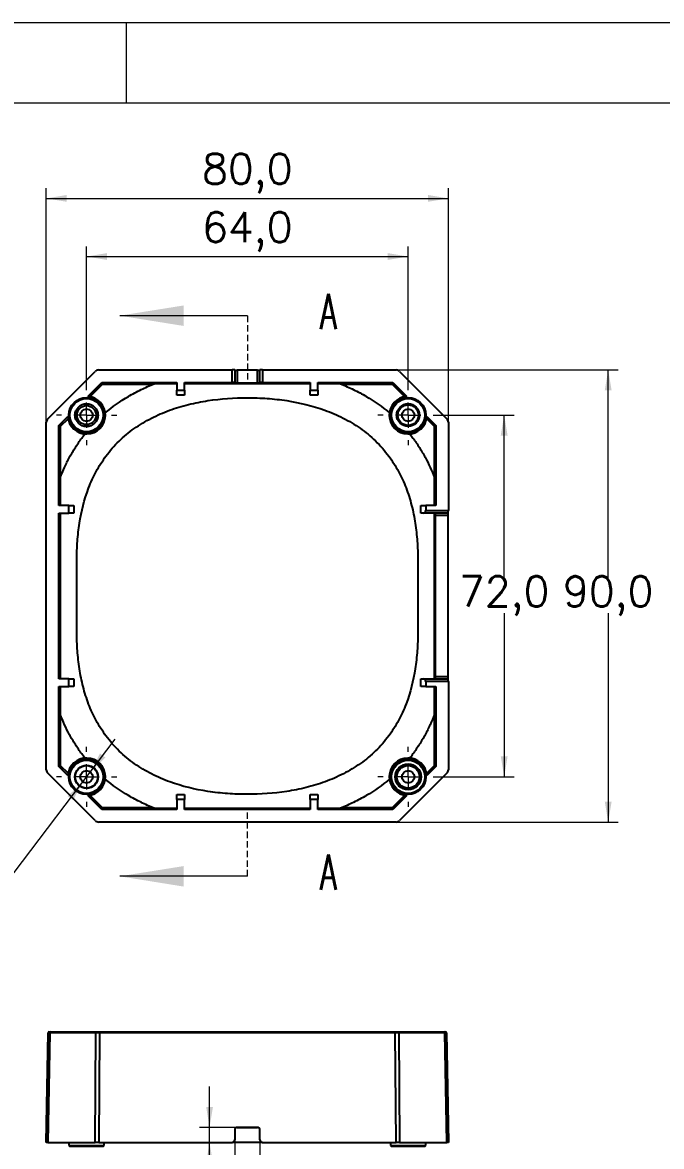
# Model space of a CAD drawing. Header units: millimetres. Extents: x 2068 to 2543, y 627 to 962.
# Drawn here: x 2284.5 to 2411.6, y 738.7 to 962.5 of the extents above; entities that cross this region are included whole.
import ezdxf

# ---------------------------------------------------------------- set-up
doc = ezdxf.new("R2010")
doc.units = ezdxf.units.MM
doc.linetypes.add('CENTERX2', pattern=[20.32, 12.7, -2.54, 2.54, -2.54])
doc.linetypes.add('HIDDEN', pattern=[1.905, 1.27, -0.635])
doc.layers.get('0').update_dxf_attribs({"lineweight": 18})
for name, color, linetype, lineweight in [('中心线层', 1, 'CENTERX2', 25), ('图框', 7, 'Continuous', 18), ('尺寸线层', 3, 'Continuous', 18)]:
    doc.layers.add(name, color=color, linetype=linetype, lineweight=lineweight)
doc.styles.add('SLDTEXTSTYLE1', font='txt.shx', dxfattribs={"width": 0.614286, "bigfont": 'bigfont.shx'})
doc.styles.get("Standard").update_dxf_attribs({"font": 'txt.shx', "bigfont": 'gbcbig.shx'})
doc.dimstyles.new('ISO-25', dxfattribs={"dimtxt": 3.5, "dimasz": 2.5, "dimexe": 1.25, "dimexo": 0.625, "dimtad": 1, "dimtxsty": 'Standard', "dimcen": 2.5, "dimdle": 5, "dimadec": 0, "dimazin": 0, "dimtfac": 1, "dimtmove": 0, "dimatfit": 3, "dimfxl": 0, "dimarcsym": 0})

# ---------------------------------------------------------------- blocks, each defined once
blk = doc.blocks.new('SW_CENTERMARKSYMBOL_0_2')
at = {"layer": '图框', "color": 0}
for p, q in [((0, 2.5), (0, 3)), ((0, 0), (0, 1.25)), ((-2.5, 0), (-3, 0)), ((0, 0), (-1.25, 0)), ((0, 0), (0, -1.25)), ((0, 0), (1.25, 0)), ((2.5, 0), (3, 0)), ((0, -2.5), (0, -3))]:
    blk.add_line(p, q, dxfattribs=at)
blk = doc.blocks.new('SW_CENTERMARKSYMBOL_1')
at = {"layer": '图框', "color": 0}
for p, q in [((0, 2.5), (0, 3)), ((0, 0), (0, 1.25)), ((-2.5, 0), (-3, 0)), ((0, 0), (-1.25, 0)), ((0, 0), (0, -1.25)), ((0, 0), (1.25, 0)), ((2.5, 0), (3, 0)), ((0, -2.5), (0, -3))]:
    blk.add_line(p, q, dxfattribs=at)
blk = doc.blocks.new('SW_CENTERMARKSYMBOL_2')
at = {"layer": '图框', "color": 0}
for p, q in [((0, 2.5), (0, 3)), ((0, 0), (0, 1.25)), ((-2.5, 0), (-3, 0)), ((0, 0), (-1.25, 0)), ((0, 0), (0, -1.25)), ((0, 0), (1.25, 0)), ((2.5, 0), (3, 0)), ((0, -2.5), (0, -3))]:
    blk.add_line(p, q, dxfattribs=at)
blk = doc.blocks.new('SW_CENTERMARKSYMBOL_3')
at = {"layer": '图框', "color": 0}
for p, q in [((0, 2.5), (0, 3)), ((0, 0), (0, 1.25)), ((-2.5, 0), (-3, 0)), ((0, 0), (-1.25, 0)), ((0, 0), (0, -1.25)), ((0, 0), (1.25, 0)), ((2.5, 0), (3, 0)), ((0, -2.5), (0, -3))]:
    blk.add_line(p, q, dxfattribs=at)
blk = doc.blocks.new('*X11')
at = {"layer": '尺寸线层', "linetype": 'Continuous'}
for points in [[(2289.22, 927.45), (2293.3, 928.13), (2293.3, 926.77)], [(2369.22, 927.45), (2365.14, 928.13), (2365.14, 926.77)]]:
    blk.add_hatch(color=0, dxfattribs=at).paths.add_polyline_path(points, flags=0)
at = {"layer": '尺寸线层', "color": 0, "linetype": 'Continuous'}
for p, q in [((2289.22, 882.88), (2289.22, 929.45)), ((2369.22, 882.88), (2369.22, 929.45)), ((2289.22, 927.45), (2369.22, 927.45))]:
    blk.add_line(p, q, dxfattribs=at)
at = {"layer": '尺寸线层', "color": 0, "insert": (2329.22, 932.4), "char_height": 6, "width": 26.5714, "attachment_point": 5}
blk.add_mtext('80,0', dxfattribs=at)
blk = doc.blocks.new('*X12')
at = {"layer": '尺寸线层', "linetype": 'Continuous'}
for points in [[(2401.03, 893.3), (2401.71, 889.22), (2400.35, 889.22)], [(2401.03, 803.3), (2401.71, 807.38), (2400.35, 807.38)]]:
    blk.add_hatch(color=0, dxfattribs=at).paths.add_polyline_path(points, flags=0)
at = {"layer": '尺寸线层', "color": 0, "linetype": 'Continuous'}
for p, q in [((2358.81, 893.3), (2403.03, 893.3)), ((2401.03, 851.72), (2401.03, 893.3)), ((2401.03, 844.87), (2401.03, 803.3)), ((2358.81, 803.3), (2403.03, 803.3))]:
    blk.add_line(p, q, dxfattribs=at)
at = {"layer": '尺寸线层', "color": 0, "insert": (2401.03, 848.3), "char_height": 6, "width": 26.5714, "attachment_point": 5}
blk.add_mtext('90,0', dxfattribs=at)
blk = doc.blocks.new('*X15')
at = {"layer": '尺寸线层', "linetype": 'Continuous'}
for points in [[(2297.98, 813.29), (2299.9, 816.96), (2300.98, 816.13)], [(2296.47, 811.3), (2293.46, 808.46), (2294.55, 807.64)]]:
    blk.add_hatch(color=0, dxfattribs=at).paths.add_polyline_path(points, flags=0)
at = {"layer": '尺寸线层', "color": 0, "linetype": 'Continuous'}
for q in [(2302.9, 819.8), (2245.56, 781.98)]:
    blk.add_line((2274.27, 781.98), q, dxfattribs=at)
at = {"layer": '尺寸线层', "color": 0, "insert": (2256.91, 786.94), "char_height": 6, "width": 45.4286, "attachment_point": 5}
blk.add_mtext('4-%%C2,5', dxfattribs=at)
blk = doc.blocks.new('*X17')
at = {"layer": '尺寸线层', "linetype": 'Continuous'}
for points in [[(2326.72, 720.15), (2322.64, 720.83), (2322.64, 719.47)], [(2331.72, 720.15), (2335.8, 720.83), (2335.8, 719.47)]]:
    blk.add_hatch(color=0, dxfattribs=at).paths.add_polyline_path(points, flags=0)
at = {"layer": '尺寸线层', "color": 0, "linetype": 'Continuous'}
for p, q in [((2326.72, 740.02), (2326.72, 718.15)), ((2331.72, 740.02), (2331.72, 718.15)), ((2318.56, 720.15), (2331.72, 720.15)), ((2331.72, 720.15), (2351.79, 720.15))]:
    blk.add_line(p, q, dxfattribs=at)
at = {"layer": '尺寸线层', "color": 0, "insert": (2347.51, 725.1), "char_height": 6, "width": 17.1429, "attachment_point": 5}
blk.add_mtext('5,0', dxfattribs=at)
blk = doc.blocks.new('*X18')
at = {"layer": '尺寸线层', "linetype": 'Continuous'}
for points in [[(2321.7, 742.52), (2321.02, 746.6), (2322.38, 746.6)], [(2321.7, 739.52), (2321.02, 735.44), (2322.38, 735.44)]]:
    blk.add_hatch(color=0, dxfattribs=at).paths.add_polyline_path(points, flags=0)
at = {"layer": '尺寸线层', "color": 0, "linetype": 'Continuous'}
for p, q in [((2321.7, 724.19), (2321.7, 750.68)), ((2327.22, 742.52), (2319.7, 742.52)), ((2326.22, 739.52), (2319.7, 739.52)), ((2321.7, 724.19), (2307.13, 724.19))]:
    blk.add_line(p, q, dxfattribs=at)
at = {"layer": '尺寸线层', "color": 0, "insert": (2311.42, 729.15), "char_height": 6, "width": 17.1429, "attachment_point": 5}
blk.add_mtext('3,0', dxfattribs=at)
blk = doc.blocks.new('*X19')
at = {"layer": '尺寸线层', "linetype": 'Continuous'}
for points in [[(2297.22, 915.87), (2301.3, 916.55), (2301.3, 915.19)], [(2361.22, 915.87), (2357.14, 916.55), (2357.14, 915.19)]]:
    blk.add_hatch(color=0, dxfattribs=at).paths.add_polyline_path(points, flags=0)
at = {"layer": '尺寸线层', "color": 0, "linetype": 'Continuous'}
for p, q in [((2297.22, 890.3), (2297.22, 917.87)), ((2361.22, 890.3), (2361.22, 917.87)), ((2297.22, 915.87), (2361.22, 915.87))]:
    blk.add_line(p, q, dxfattribs=at)
at = {"layer": '尺寸线层', "color": 0, "insert": (2329.22, 920.82), "char_height": 6, "width": 26.5714, "attachment_point": 5}
blk.add_mtext('64,0', dxfattribs=at)
blk = doc.blocks.new('*X20')
at = {"layer": '尺寸线层', "linetype": 'Continuous'}
for points in [[(2380.33, 884.3), (2381.01, 880.22), (2379.65, 880.22)], [(2380.33, 812.3), (2381.01, 816.38), (2379.65, 816.38)]]:
    blk.add_hatch(color=0, dxfattribs=at).paths.add_polyline_path(points, flags=0)
at = {"layer": '尺寸线层', "color": 0, "linetype": 'Continuous'}
for p, q in [((2367.22, 884.3), (2382.33, 884.3)), ((2380.33, 851.72), (2380.33, 884.3)), ((2380.33, 844.87), (2380.33, 812.3)), ((2367.22, 812.3), (2382.33, 812.3))]:
    blk.add_line(p, q, dxfattribs=at)
at = {"layer": '尺寸线层', "color": 0, "insert": (2380.33, 848.3), "char_height": 6, "width": 26.5714, "attachment_point": 5}
blk.add_mtext('72,0', dxfattribs=at)

msp = doc.modelspace()

# ---------------------------------------------------------------- hatches: boundary and pattern name
at = {"layer": '中心线层', "linetype": 'Continuous', "lineweight": 18}
for points in [[(2303.82, 904.1), (2316.52, 902.06), (2316.52, 906.13)], [(2303.82, 792.5), (2316.52, 790.46), (2316.52, 794.53)]]:
    msp.add_hatch(color=4, dxfattribs=at).paths.add_polyline_path(points, flags=0)

# ---------------------------------------------------------------- linework, layer by layer
at = {"color": 7, "linetype": 'Continuous'}
for p, q in [((2067.85, 962.46), (2542.56, 962.46)), ((2305.2, 946.48), (2305.2, 962.46)), ((2083.83, 946.48), (2526.57, 946.48))]:
    msp.add_line(p, q, dxfattribs=at)
at = {"color": 7, "linetype": 'Continuous', "lineweight": 25}
for p, q in [((2289.22, 739.52), (2289.6, 761.33)), ((2289.9, 761.33), (2289.52, 739.52)), ((2289.8, 761.52), (2290.04, 761.52)), ((2299.09, 761.33), (2289.9, 761.33)), ((2290.04, 761.52), (2299.23, 761.52)), ((2298.93, 739.52), (2299.09, 761.33)), ((2299.23, 761.52), (2299.79, 761.52)), ((2299.79, 761.33), (2299.64, 739.52)), ((2299.79, 761.52), (2358.65, 761.52)), ((2299.79, 761.52), (2299.79, 761.33)), ((2358.65, 761.33), (2299.79, 761.33)), ((2358.65, 761.52), (2358.65, 761.33)), ((2358.65, 761.52), (2359.22, 761.52)), ((2358.81, 739.52), (2358.65, 761.33)), ((2359.22, 761.52), (2368.41, 761.52)), ((2359.36, 761.33), (2359.52, 739.52)), ((2368.55, 761.33), (2359.36, 761.33)), ((2368.41, 761.52), (2368.64, 761.52)), ((2368.93, 739.52), (2368.55, 761.33)), ((2368.84, 761.33), (2369.22, 739.52)), ((2326.72, 742.02), (2326.72, 740.02)), ((2331.22, 742.52), (2327.22, 742.52)), ((2327.22, 742.52), (2327.22, 742.48)), ((2327.22, 742.48), (2331.22, 742.48)), ((2331.22, 742.48), (2331.22, 742.52)), ((2331.72, 740.02), (2331.72, 742.02)), ((2289.52, 739.52), (2289.22, 739.52)), ((2289.52, 739.52), (2298.93, 739.52)), ((2293.72, 739.52), (2293.72, 738.92)), ((2293.72, 738.92), (2293.92, 738.72)), ((2293.72, 738.92), (2300.72, 738.92)), ((2300.52, 738.72), (2293.92, 738.72)), ((2299.64, 739.52), (2298.93, 739.52)), ((2299.64, 739.52), (2326.22, 739.52)), ((2300.52, 738.72), (2300.72, 738.92)), ((2300.72, 738.92), (2300.72, 739.52)), ((2332.22, 739.52), (2326.22, 739.52)), ((2332.22, 739.52), (2358.81, 739.52)), ((2357.72, 739.52), (2357.72, 738.92)), ((2357.72, 738.92), (2357.92, 738.72)), ((2357.72, 738.92), (2364.72, 738.92)), ((2364.52, 738.72), (2357.92, 738.72)), ((2359.52, 739.52), (2358.81, 739.52)), ((2359.52, 739.52), (2368.93, 739.52)), ((2364.52, 738.72), (2364.72, 738.92)), ((2364.72, 738.92), (2364.72, 739.52)), ((2369.22, 739.52), (2368.93, 739.52))]:
    msp.add_line(p, q, dxfattribs=at)
for centre, radius, start, end in [((2289.8, 761.32), 0.2, 90, 179), ((2290.07, 761.35), 0.177, 101.2255, 187.3001), ((2299.26, 761.35), 0.177, 101.2255, 187.3001), ((2359.18, 761.35), 0.177, 352.6999, 78.7745), ((2368.37, 761.35), 0.177, 352.6999, 78.7745), ((2368.64, 761.32), 0.2, 1, 90), ((2327.22, 742.02), 0.5, 89.9956, 179.9956), ((2327.22, 741.98), 0.5, 89.9956, 179.9956), ((2331.22, 742.02), 0.5, 0.0044, 90.0044), ((2331.22, 741.98), 0.5, 0.0044, 90.0044), ((2326.22, 740.02), 0.5, 270, 0), ((2332.22, 740.02), 0.5, 180, 270)]:
    msp.add_arc(centre, radius, start, end, dxfattribs=at)
for centre, ratio, start_param, end_param in [((2290.6, 761.32), 0.001445, 2.3563, 3.141572), ((2299.79, 761.32), 0.00349, 1.570902, 2.356174), ((2358.65, 761.32), 0.00349, 0.785418, 1.57069), ((2367.84, 761.32), 0.001445, 0.00002, 0.785292)]:
    msp.add_ellipse(centre, major_axis=(1, 0), ratio=ratio, start_param=start_param, end_param=end_param, dxfattribs=at)
at = {"layer": '中心线层', "color": 4, "linetype": 'Continuous', "lineweight": 18}
for p, q in [((2329.22, 904.1), (2303.82, 904.1)), ((2329.22, 792.5), (2303.82, 792.5))]:
    msp.add_line(p, q, dxfattribs=at)
at = {"layer": '中心线层', "color": 4, "linetype": 'HIDDEN', "lineweight": 18}
for p, q in [((2329.22, 904.1), (2329.22, 891.4)), ((2329.22, 792.5), (2329.22, 805.2))]:
    msp.add_line(p, q, dxfattribs=at)
at = {"layer": '中心线层', "color": 7, "linetype": 'Continuous', "lineweight": 25}
for p, q in [((2289.52, 883.59), (2298.93, 893)), ((2299.64, 893.3), (2326.22, 893.3)), ((2326.22, 890.79), (2326.22, 893.3)), ((2326.72, 893.29), (2326.72, 890.79)), ((2327.22, 893.24), (2327.22, 890.74)), ((2331.22, 893.24), (2327.22, 893.24)), ((2331.22, 890.74), (2331.22, 893.24)), ((2331.72, 890.79), (2331.72, 893.29)), ((2332.22, 893.3), (2332.22, 890.79)), ((2332.22, 893.3), (2358.81, 893.3)), ((2359.52, 893), (2368.93, 883.59)), ((2297.5, 888.04), (2300.26, 890.79)), ((2300.4, 890.45), (2300.26, 890.79)), ((2300.26, 890.79), (2315.22, 890.79)), ((2315.22, 890.79), (2315.22, 889.3)), ((2316.72, 890.79), (2326.22, 890.79)), ((2316.72, 889.3), (2316.72, 890.79)), ((2326.72, 890.79), (2326.72, 890.75)), ((2327.22, 890.74), (2331.22, 890.74)), ((2331.72, 890.75), (2331.72, 890.79)), ((2332.22, 890.79), (2341.72, 890.79)), ((2341.72, 890.79), (2341.72, 889.3)), ((2343.22, 890.79), (2358.19, 890.79)), ((2343.22, 889.3), (2343.22, 890.79)), ((2358.05, 890.45), (2358.19, 890.79)), ((2358.19, 890.79), (2360.95, 888.04)), ((2297.92, 887.98), (2300.4, 890.45)), ((2300.4, 890.45), (2310.51, 890.45)), ((2315.22, 890.52), (2310.68, 890.52)), ((2315.22, 889.3), (2316.72, 889.3)), ((2315.22, 888.3), (2315.22, 889.3)), ((2341.72, 890.52), (2316.72, 890.52)), ((2316.72, 889.3), (2316.72, 888.3)), ((2341.72, 889.3), (2343.22, 889.3)), ((2341.72, 888.3), (2341.72, 889.3)), ((2347.77, 890.52), (2343.22, 890.52)), ((2343.22, 889.3), (2343.22, 888.3)), ((2347.93, 890.45), (2358.05, 890.45)), ((2358.05, 890.45), (2360.52, 887.98)), ((2316.72, 888.3), (2315.22, 888.3)), ((2343.22, 888.3), (2341.72, 888.3)), ((2291.72, 882.26), (2293.48, 884.02)), ((2364.96, 884.02), (2366.72, 882.26)), ((2289.22, 813.71), (2289.22, 882.88)), ((2291.72, 866.3), (2291.72, 882.26)), ((2292.06, 882.12), (2291.72, 882.26)), ((2292.06, 882.12), (2293.54, 883.59)), ((2292.06, 872.02), (2292.06, 882.12)), ((2364.91, 883.59), (2366.38, 882.12)), ((2366.38, 882.12), (2366.72, 882.26)), ((2366.38, 882.12), (2366.38, 872.02)), ((2366.72, 882.26), (2366.72, 866.3)), ((2369.22, 882.88), (2369.22, 865.3)), ((2292, 871.85), (2292, 866.3)), ((2366.45, 866.3), (2366.45, 871.85)), ((2293.72, 866.3), (2291.72, 866.3)), ((2293.72, 864.8), (2293.72, 866.3)), ((2293.72, 866.3), (2294.72, 866.3)), ((2294.72, 866.3), (2294.72, 864.8)), ((2363.72, 864.8), (2363.72, 866.3)), ((2363.72, 866.3), (2364.72, 866.3)), ((2366.72, 866.3), (2364.72, 866.3)), ((2364.72, 866.3), (2364.72, 865.3)), ((2291.72, 864.8), (2293.72, 864.8)), ((2291.72, 831.8), (2291.72, 864.8)), ((2292, 864.8), (2292, 831.8)), ((2294.72, 864.8), (2293.72, 864.8)), ((2364.22, 864.8), (2363.72, 864.8)), ((2369.21, 864.8), (2364.22, 864.8)), ((2364.72, 865.3), (2369.22, 865.3)), ((2366.45, 831.8), (2366.45, 864.8)), ((2369.1, 864.3), (2366.6, 864.3)), ((2366.6, 864.3), (2366.6, 832.3)), ((2369.1, 864.3), (2369.1, 832.3)), ((2293.72, 831.8), (2291.72, 831.8)), ((2291.72, 830.3), (2293.72, 830.3)), ((2291.72, 814.33), (2291.72, 830.3)), ((2292, 830.3), (2292, 824.74)), ((2293.72, 830.3), (2293.72, 831.8)), ((2293.72, 831.8), (2294.72, 831.8)), ((2294.72, 830.3), (2293.72, 830.3)), ((2294.72, 831.8), (2294.72, 830.3)), ((2363.72, 830.3), (2363.72, 831.8)), ((2363.72, 831.8), (2364.22, 831.8)), ((2364.72, 830.3), (2363.72, 830.3)), ((2364.22, 831.8), (2369.21, 831.8)), ((2364.72, 831.3), (2364.72, 830.3)), ((2369.22, 831.3), (2364.72, 831.3)), ((2364.72, 830.3), (2366.72, 830.3)), ((2366.45, 824.74), (2366.45, 830.3)), ((2366.6, 832.3), (2369.1, 832.3)), ((2366.72, 830.3), (2366.72, 814.33)), ((2369.22, 831.3), (2369.22, 813.71)), ((2292.06, 814.47), (2292.06, 824.57)), ((2366.38, 824.57), (2366.38, 814.47)), ((2292.06, 814.47), (2291.72, 814.33)), ((2293.54, 813), (2292.06, 814.47)), ((2366.38, 814.47), (2364.91, 813)), ((2366.38, 814.47), (2366.72, 814.33)), ((2298.93, 803.59), (2289.52, 813)), ((2293.48, 812.57), (2291.72, 814.33)), ((2368.93, 813), (2359.52, 803.59)), ((2366.72, 814.33), (2364.96, 812.57)), ((2300.26, 805.8), (2297.5, 808.56)), ((2300.4, 806.14), (2297.92, 808.61)), ((2315.22, 808.8), (2316.72, 808.8)), ((2315.22, 807.8), (2315.22, 808.8)), ((2315.22, 807.8), (2315.22, 805.8)), ((2316.72, 807.8), (2315.22, 807.8)), ((2316.72, 808.8), (2316.72, 807.8)), ((2316.72, 805.8), (2316.72, 807.8)), ((2341.72, 808.8), (2343.22, 808.8)), ((2341.72, 807.8), (2341.72, 808.8)), ((2341.72, 807.8), (2341.72, 805.8)), ((2343.22, 807.8), (2341.72, 807.8)), ((2343.22, 808.8), (2343.22, 807.8)), ((2343.22, 805.8), (2343.22, 807.8)), ((2360.52, 808.61), (2358.05, 806.14)), ((2360.95, 808.56), (2358.19, 805.8)), ((2300.4, 806.14), (2300.26, 805.8)), ((2315.22, 805.8), (2300.26, 805.8)), ((2310.51, 806.14), (2300.4, 806.14)), ((2310.68, 806.07), (2315.22, 806.07)), ((2316.72, 806.07), (2341.72, 806.07)), ((2341.72, 805.8), (2316.72, 805.8)), ((2343.22, 806.07), (2347.76, 806.07)), ((2358.19, 805.8), (2343.22, 805.8)), ((2358.05, 806.14), (2347.93, 806.14)), ((2358.05, 806.14), (2358.19, 805.8)), ((2358.81, 803.3), (2299.64, 803.3))]:
    msp.add_line(p, q, dxfattribs=at)
for centre, radius in [((2297.22, 884.3), 3.5), ((2297.22, 884.3), 3.3), ((2361.22, 884.3), 3.5), ((2361.22, 884.3), 3.3), ((2297.22, 884.3), 1.25), ((2361.22, 884.3), 1.25), ((2297.22, 812.3), 3.5), ((2297.22, 812.3), 3.3), ((2361.22, 812.3), 3.5), ((2361.22, 812.3), 3.3), ((2297.22, 812.3), 1.25), ((2361.22, 812.3), 1.25)]:
    msp.add_circle(centre, radius, dxfattribs=at)
at = {"layer": '中心线层', "color": 7, "linetype": 'Continuous'}
for centre, radius in [((2297.22, 884.3), 2.28), ((2297.22, 884.3), 1.89), ((2361.22, 884.3), 2.27), ((2361.22, 884.3), 2.05), ((2297.22, 812.3), 2.3), ((2297.22, 812.3), 2.25), ((2361.22, 812.3), 2.58), ((2361.22, 812.3), 2.23)]:
    msp.add_circle(centre, radius, dxfattribs=at)
at = {"layer": '中心线层', "color": 7, "linetype": 'Continuous', "lineweight": 25}
for centre, radius, start, end in [((2327.1, 900.41), 7.17, 267.0017, 270.9986), ((2331.35, 900.41), 7.17, 269.0014, 272.9983), ((2327.1, 897.91), 7.17, 267.0017, 270.9986), ((2331.35, 897.91), 7.17, 269.0014, 272.9983), ((2297.22, 884.3), 3.75, 184.2194, 85.7806), ((2361.22, 884.3), 3.75, 94.2194, 355.7806), ((2364.22, 865.3), 0.5, 270, 0), ((2364.22, 831.3), 0.5, 0, 90), ((2297.22, 812.3), 3.75, 274.2194, 175.7806), ((2361.22, 812.3), 3.75, 4.2194, 265.7806)]:
    msp.add_arc(centre, radius, start, end, dxfattribs=at)
for centre, major_axis, ratio, start_param, end_param in [((2299.64, 892.3), (-0.383, 0.924), 0.999822, 5.890549, 6.675821), ((2326.22, 893.29), (0.5, 0), 0.017455, 0, 1.570796), ((2332.22, 893.29), (0.5, 0), 0.017455, 1.570796, 3.141593), ((2358.81, 892.3), (0.383, 0.924), 0.999822, 5.890549, 6.675821), ((2326.22, 890.79), (0.5, 0), 0.017455, 0, 1.570796), ((2332.22, 890.79), (0.5, 0), 0.017455, 1.570796, 3.141593), ((2290.22, 882.88), (-0.924, 0.383), 0.999822, 5.890549, 6.675821), ((2368.22, 882.88), (0.924, 0.383), 0.999822, 5.890549, 6.675821), ((2366.61, 864.3), (0, 0.5), 0.017455, 0, 1.570796), ((2369.11, 864.3), (0, 0.5), 0.017455, 0, 1.570796), ((2369.21, 865.3), (0, 0.5), 0.017455, 3.141593, 4.712389), ((2366.61, 832.3), (0, 0.5), 0.017455, 1.570796, 3.141593), ((2369.11, 832.3), (0, 0.5), 0.017455, 1.570796, 3.141593), ((2369.21, 831.3), (0, 0.5), 0.017455, 4.712389, 6.283185), ((2290.22, 813.71), (-0.924, -0.383), 0.999822, 5.890549, 6.675821), ((2368.22, 813.71), (0.924, -0.383), 0.999822, 5.890549, 6.675821), ((2299.64, 804.3), (-0.383, -0.924), 0.999822, 5.890549, 6.675821), ((2358.81, 804.3), (0.383, -0.924), 0.999822, 5.890549, 6.675821)]:
    msp.add_ellipse(centre, major_axis=major_axis, ratio=ratio, start_param=start_param, end_param=end_param, dxfattribs=at)
for points, knots in [([(2300.95, 884.74), (2302.38, 885.95), (2303.91, 887.05), (2305.97, 888.26), (2306.38, 888.5), (2307.22, 888.95), (2307.65, 889.17), (2308.93, 889.79), (2309.8, 890.17), (2310.68, 890.52)], [0, 0, 0, 0, 11109.267248, 11109.267248, 13886.58406, 13886.58406, 16663.900872, 16663.900872, 22218.534495, 22218.534495, 22218.534495, 22218.534495]), ([(2347.77, 890.52), (2348.65, 890.17), (2349.53, 889.78), (2351.23, 888.95), (2352.07, 888.51), (2354.51, 887.06), (2356.05, 885.97), (2357.5, 884.74)], [0, 0, 0, 0, 4518.067621, 4518.067621, 9036.135242, 9036.135242, 18072.270484, 18072.270484, 18072.270484, 18072.270484]), ([(2301.09, 876.16), (2301.49, 876.68), (2301.91, 877.2), (2302.77, 878.19), (2303.22, 878.67), (2304.16, 879.59), (2304.65, 880.02), (2305.66, 880.85), (2306.18, 881.25), (2307.26, 882.02), (2307.82, 882.38), (2308.95, 883.06), (2309.53, 883.39), (2311.29, 884.29), (2312.49, 884.81), (2314.35, 885.49), (2314.98, 885.7), (2316.24, 886.09), (2316.88, 886.26), (2318.8, 886.74), (2320.09, 886.99), (2323.97, 887.58), (2326.58, 887.76), (2330.53, 887.76), (2331.86, 887.72), (2334.48, 887.53), (2335.78, 887.38), (2339.64, 886.79), (2342.17, 886.19), (2345.26, 885.07), (2345.87, 884.82), (2347.09, 884.3), (2347.69, 884.01), (2349.46, 883.11), (2350.59, 882.43), (2352.2, 881.3), (2352.73, 880.9), (2353.75, 880.06), (2354.24, 879.62), (2355.2, 878.69), (2355.66, 878.21), (2356.53, 877.21), (2356.95, 876.69), (2357.36, 876.16)], [0, 0, 0, 0, 3285.616484, 3285.616484, 6571.232967, 6571.232967, 9856.849451, 9856.849451, 13142.465934, 13142.465934, 16428.082418, 16428.082418, 19713.698901, 19713.698901, 26284.931868, 26284.931868, 29570.548352, 29570.548352, 32856.164835, 32856.164835, 39427.397803, 39427.397803, 52569.863737, 52569.863737, 59141.096704, 59141.096704, 65712.329671, 65712.329671, 78854.795605, 78854.795605, 82140.412089, 82140.412089, 85426.028572, 85426.028572, 91997.261539, 91997.261539, 95282.878023, 95282.878023, 98568.494506, 98568.494506, 101854.11099, 101854.11099, 105139.727474, 105139.727474, 105139.727474, 105139.727474]), ([(2292, 871.85), (2292.26, 872.54), (2292.54, 873.23), (2293.16, 874.59), (2293.49, 875.26), (2294.21, 876.58), (2294.59, 877.23), (2295.4, 878.5), (2295.83, 879.12), (2296.26, 879.73)], [0, 0, 0, 0, 5531.374747, 5531.374747, 11062.749494, 11062.749494, 16594.124241, 16594.124241, 22125.498988, 22125.498988, 22125.498988, 22125.498988]), ([(2362.18, 879.73), (2362.62, 879.11), (2363.05, 878.49), (2363.86, 877.22), (2364.24, 876.57), (2365.31, 874.6), (2365.92, 873.24), (2366.45, 871.85)], [0, 0, 0, 0, 4547.407869, 4547.407869, 9094.815739, 9094.815739, 18189.631477, 18189.631477, 18189.631477, 18189.631477]), ([(2301.09, 820.43), (2300.73, 820.93), (2300.39, 821.43), (2299.74, 822.46), (2299.43, 822.97), (2298.56, 824.56), (2298.07, 825.66), (2297.42, 827.35), (2297.23, 827.92), (2296.86, 829.08), (2296.69, 829.67), (2296.24, 831.44), (2296, 832.62), (2295.63, 835.01), (2295.5, 836.21), (2295.33, 838.61), (2295.29, 839.81), (2295.26, 842.23), (2295.27, 843.44), (2295.3, 845.86), (2295.32, 847.07), (2295.32, 849.5), (2295.3, 850.71), (2295.27, 853.13), (2295.26, 854.34), (2295.29, 856.76), (2295.33, 857.97), (2295.51, 860.39), (2295.64, 861.6), (2296.18, 865.18), (2296.77, 867.51), (2297.84, 870.34), (2298.08, 870.91), (2298.58, 872.01), (2298.85, 872.56), (2299.43, 873.62), (2299.74, 874.14), (2300.39, 875.16), (2300.74, 875.66), (2301.09, 876.16)], [0, 0, 0, 0, 2960.74175, 2960.74175, 5921.4835, 5921.4835, 11842.966999, 11842.966999, 14803.708749, 14803.708749, 17764.450499, 17764.450499, 23685.933998, 23685.933998, 29607.417498, 29607.417498, 35528.900998, 35528.900998, 41450.384497, 41450.384497, 47371.867997, 47371.867997, 53293.351497, 53293.351497, 59214.834996, 59214.834996, 65136.318496, 65136.318496, 71057.801995, 71057.801995, 82900.768995, 82900.768995, 85861.510744, 85861.510744, 88822.252494, 88822.252494, 91782.994244, 91782.994244, 94743.735994, 94743.735994, 94743.735994, 94743.735994]), ([(2357.36, 876.16), (2357.71, 875.66), (2358.06, 875.16), (2358.71, 874.14), (2359.02, 873.62), (2359.88, 872.03), (2360.38, 870.93), (2361.02, 869.24), (2361.22, 868.67), (2361.59, 867.51), (2361.75, 866.92), (2362.21, 865.15), (2362.45, 863.97), (2362.81, 861.58), (2362.94, 860.38), (2363.11, 857.98), (2363.15, 856.78), (2363.18, 854.36), (2363.17, 853.15), (2363.14, 850.73), (2363.13, 849.52), (2363.13, 847.09), (2363.14, 845.88), (2363.17, 843.46), (2363.18, 842.25), (2363.15, 839.83), (2363.11, 838.62), (2362.94, 836.2), (2362.81, 834.99), (2362.26, 831.41), (2361.68, 829.08), (2360.6, 826.25), (2360.37, 825.68), (2359.87, 824.58), (2359.6, 824.03), (2359.02, 822.97), (2358.71, 822.45), (2358.05, 821.43), (2357.71, 820.93), (2357.36, 820.43)], [0, 0, 0, 0, 3045.582019, 3045.582019, 6091.164038, 6091.164038, 12182.328075, 12182.328075, 15227.910094, 15227.910094, 18273.492113, 18273.492113, 24364.65615, 24364.65615, 30455.820188, 30455.820188, 36546.984226, 36546.984226, 42638.148263, 42638.148263, 48729.312301, 48729.312301, 54820.476339, 54820.476339, 60911.640376, 60911.640376, 67002.804414, 67002.804414, 73093.968451, 73093.968451, 85276.296527, 85276.296527, 88321.878545, 88321.878545, 91367.460564, 91367.460564, 94413.042583, 94413.042583, 97458.624602, 97458.624602, 97458.624602, 97458.624602]), ([(2296.26, 816.86), (2295.82, 817.48), (2295.4, 818.1), (2294.59, 819.37), (2294.2, 820.02), (2293.13, 821.99), (2292.52, 823.35), (2292, 824.74)], [0, 0, 0, 0, 4424.783899, 4424.783899, 8849.567798, 8849.567798, 17699.135596, 17699.135596, 17699.135596, 17699.135596]), ([(2366.45, 824.74), (2366.19, 824.05), (2365.9, 823.36), (2365.29, 822), (2364.95, 821.33), (2364.24, 820.01), (2363.85, 819.36), (2363.04, 818.09), (2362.62, 817.48), (2362.18, 816.86)], [0, 0, 0, 0, 5737.770456, 5737.770456, 11475.540912, 11475.540912, 17213.311368, 17213.311368, 22951.081823, 22951.081823, 22951.081823, 22951.081823]), ([(2357.36, 820.43), (2356.95, 819.91), (2356.54, 819.39), (2355.67, 818.4), (2355.22, 817.92), (2354.29, 817.01), (2353.8, 816.57), (2352.78, 815.74), (2352.26, 815.34), (2351.18, 814.58), (2350.63, 814.21), (2349.49, 813.53), (2348.91, 813.21), (2347.16, 812.3), (2345.95, 811.78), (2344.09, 811.1), (2343.47, 810.89), (2342.2, 810.5), (2341.56, 810.33), (2339.64, 809.85), (2338.35, 809.6), (2334.47, 809.01), (2331.86, 808.83), (2327.91, 808.83), (2326.59, 808.87), (2323.97, 809.06), (2322.67, 809.21), (2318.8, 809.8), (2316.27, 810.4), (2313.19, 811.52), (2312.57, 811.77), (2311.36, 812.29), (2310.75, 812.58), (2308.99, 813.48), (2307.86, 814.16), (2306.24, 815.29), (2305.72, 815.69), (2304.7, 816.53), (2304.2, 816.97), (2303.24, 817.9), (2302.79, 818.38), (2301.91, 819.39), (2301.5, 819.91), (2301.09, 820.43)], [0, 0, 0, 0, 3330.667065, 3330.667065, 6661.33413, 6661.33413, 9992.001195, 9992.001195, 13322.66826, 13322.66826, 16653.335325, 16653.335325, 19984.00239, 19984.00239, 26645.33652, 26645.33652, 29976.003585, 29976.003585, 33306.67065, 33306.67065, 39968.00478, 39968.00478, 53290.67304, 53290.67304, 59952.00717, 59952.00717, 66613.3413, 66613.3413, 79936.00956, 79936.00956, 83266.676625, 83266.676625, 86597.34369, 86597.34369, 93258.67782, 93258.67782, 96589.344885, 96589.344885, 99920.01195, 99920.01195, 103250.679015, 103250.679015, 106581.34608, 106581.34608, 106581.34608, 106581.34608]), ([(2310.68, 806.07), (2309.8, 806.42), (2308.92, 806.81), (2307.21, 807.64), (2306.38, 808.09), (2303.94, 809.53), (2302.4, 810.62), (2300.95, 811.85)], [0, 0, 0, 0, 4452.752492, 4452.752492, 8905.504983, 8905.504983, 17811.009966, 17811.009966, 17811.009966, 17811.009966]), ([(2357.5, 811.85), (2356.07, 810.64), (2354.53, 809.54), (2352.48, 808.33), (2352.06, 808.09), (2351.22, 807.64), (2350.8, 807.42), (2349.51, 806.8), (2348.64, 806.42), (2347.76, 806.07)], [0, 0, 0, 0, 11418.155077, 11418.155077, 14272.693846, 14272.693846, 17127.232616, 17127.232616, 22836.310154, 22836.310154, 22836.310154, 22836.310154])]:
    msp.add_open_spline(points, degree=3, knots=knots, dxfattribs=at)
for points in [[(2296.26, 879.73), (2296.48, 880.01), (2296.7, 880.28), (2296.91, 880.56)], [(2361.53, 880.56), (2361.75, 880.28), (2361.97, 880.01), (2362.18, 879.73)], [(2296.91, 816.03), (2296.7, 816.31), (2296.48, 816.58), (2296.26, 816.86)], [(2362.18, 816.86), (2361.97, 816.58), (2361.75, 816.31), (2361.53, 816.03)]]:
    msp.add_open_spline(points, degree=3, dxfattribs=at)

# ---------------------------------------------------------------- block references
at = {"layer": '中心线层', "xscale": 2, "yscale": 2, "zscale": 2}
for name, p in [('SW_CENTERMARKSYMBOL_1', (2297.22, 884.3)), ('SW_CENTERMARKSYMBOL_2', (2361.22, 884.3)), ('SW_CENTERMARKSYMBOL_0_2', (2297.22, 812.3)), ('SW_CENTERMARKSYMBOL_3', (2361.22, 812.3))]:
    msp.add_blockref(name, p, dxfattribs=at)

# ---------------------------------------------------------------- texts
at = {"layer": '中心线层', "color": 4, "linetype": 'Continuous', "char_height": 7, "width": 11.2, "attachment_point": 1, "style": 'SLDTEXTSTYLE1'}
for insert in [(2343.68, 908.43), (2343.68, 796.83)]:
    msp.add_mtext('A', dxfattribs=dict(at, insert=insert))

# ---------------------------------------------------------------- dimensions: what is measured, and where the dimension line sits
at = {"layer": '尺寸线层'}
for base, p1, p2, picture, middle in [((2369.22, 927.45), (2289.22, 882.88), (2369.22, 882.88), '*X11', (2329.22, 927.45)), ((2361.22, 915.87), (2297.22, 890.3), (2361.22, 890.3), '*X19', (2329.22, 915.87))]:
    dim = msp.add_linear_dim(base=base, p1=p1, p2=p2, dimstyle='ISO-25', override={"dimtxt": 6, "dimasz": 4.08, "dimexe": 2, "dimexo": 0, "dimgap": 1.524, "dimtih": 1, "dimtoh": 1, "dimdec": 1, "dimzin": 0, "dimsah": 1, "dimdle": 8.16, "dimadec": 2, "dimtfill": 1, "dimtolj": 1, "dimtzin": 0}, dxfattribs=at)
    dim.commit()
    dim.dimension.update_dxf_attribs({"geometry": picture, "text_midpoint": middle})
for base, p1, p2, picture, middle in [((2401.03, 803.3), (2358.81, 893.3), (2358.81, 803.3), '*X12', (2401.03, 848.3)), ((2380.33, 812.3), (2367.22, 884.3), (2367.22, 812.3), '*X20', (2380.33, 848.3))]:
    dim = msp.add_linear_dim(base=base, p1=p1, p2=p2, angle=90, dimstyle='ISO-25', override={"dimtxt": 6, "dimasz": 4.08, "dimexe": 2, "dimexo": 0, "dimgap": 1.524, "dimtih": 1, "dimtoh": 1, "dimdec": 1, "dimzin": 0, "dimsah": 1, "dimdle": 8.16, "dimadec": 2, "dimtfill": 1, "dimtolj": 1, "dimtzin": 0}, dxfattribs=at)
    dim.commit()
    dim.dimension.update_dxf_attribs({"geometry": picture, "text_midpoint": middle})
dim = msp.add_diameter_dim_2p(p1=(2297.98, 813.29), p2=(2296.47, 811.3), dimstyle='ISO-25', override={"dimtxt": 6, "dimasz": 4.08, "dimexe": 2, "dimexo": 0, "dimgap": 1.524, "dimtih": 1, "dimtoh": 1, "dimdec": 1, "dimzin": 0, "dimpost": '4-%%C<>', "dimsah": 1, "dimdle": 8.16, "dimadec": 2, "dimtfill": 1, "dimtolj": 1, "dimtzin": 0}, dxfattribs=at)
dim.commit()
dim.dimension.update_dxf_attribs({"geometry": '*X15', "text_midpoint": (2274.27, 781.98), "dimtype": 163})
dim = msp.add_linear_dim(base=(2321.7, 742.52), p1=(2326.22, 739.52), p2=(2327.22, 742.52), angle=270, dimstyle='ISO-25', override={"dimtxt": 6, "dimasz": 4.08, "dimexe": 2, "dimexo": 0, "dimgap": 1.524, "dimtih": 1, "dimtoh": 1, "dimdec": 1, "dimzin": 0, "dimsah": 1, "dimdle": 8.16, "dimadec": 2, "dimtfill": 1, "dimtolj": 1, "dimtzin": 0}, dxfattribs=at)
dim.commit()
dim.dimension.update_dxf_attribs({"geometry": '*X18', "text_midpoint": (2321.7, 724.19), "dimtype": 160})
dim = msp.add_linear_dim(base=(2331.72, 720.15), p1=(2326.72, 740.02), p2=(2331.72, 740.02), dimstyle='ISO-25', override={"dimtxt": 6, "dimasz": 4.08, "dimexe": 2, "dimexo": 0, "dimgap": 1.524, "dimtih": 1, "dimtoh": 1, "dimdec": 1, "dimzin": 0, "dimsah": 1, "dimdle": 8.16, "dimadec": 2, "dimtfill": 1, "dimtolj": 1, "dimtzin": 0}, dxfattribs=at)
dim.commit()
dim.dimension.update_dxf_attribs({"geometry": '*X17', "text_midpoint": (2347.51, 720.15), "dimtype": 160})

doc.saveas('drawing.dxf')
